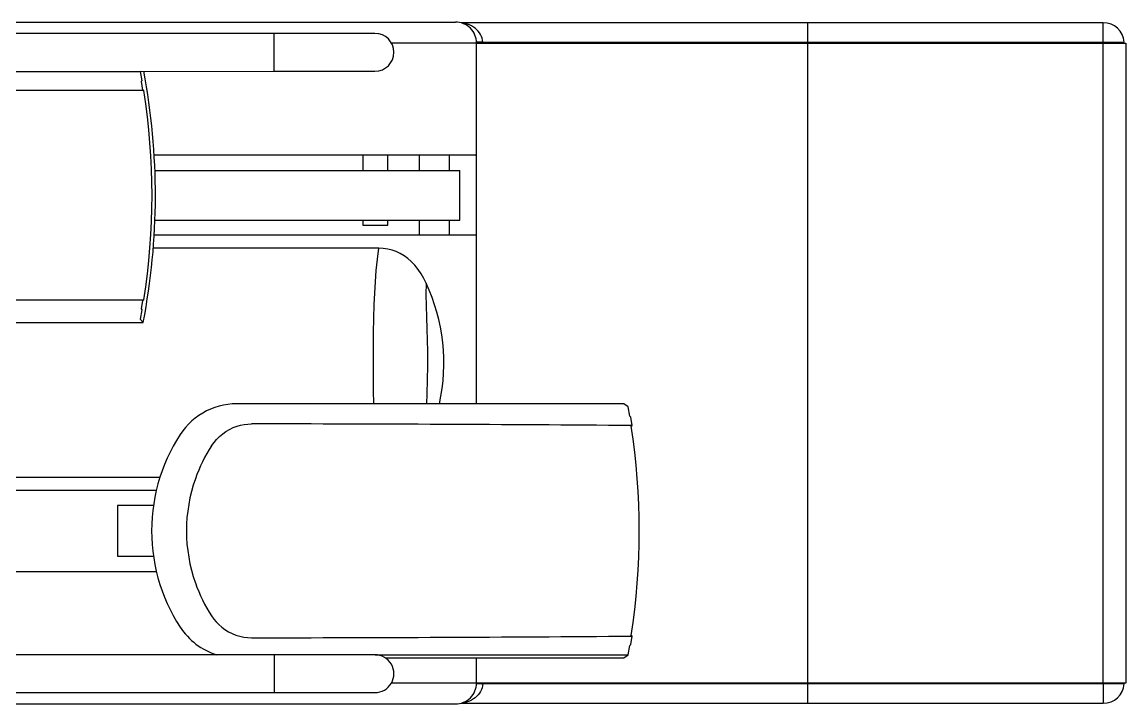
# Model space of a CAD drawing. Header units: millimetres. Extents: x 1380.75 to 1382.29, y 2712.3 to 2712.88.
# Drawn here: x 1381.617 to 1382.287, y 2712.378 to 2712.792 of the extents above; entities that cross this region are included whole.
import ezdxf

# ---------------------------------------------------------------- set-up
doc = ezdxf.new("R2010")
doc.units = ezdxf.units.MM
doc.header["$LTSCALE"] = 10
doc.layers.add('Equipam_fitness', color=1, linetype='Continuous')

msp = doc.modelspace()

# ---------------------------------------------------------------- linework, layer by layer
at = {"layer": 'Equipam_fitness'}
for p, q in [((1381.38438, 2712.79204), (1381.88034, 2712.79204)), ((1382.27322, 2712.79163), (1381.88397, 2712.79163)), ((1381.88503, 2712.79141), (1381.88441, 2712.7915)), ((1381.88636, 2712.79114), (1381.88503, 2712.79141)), ((1381.88765, 2712.79076), (1381.88636, 2712.79114)), ((1381.8889, 2712.79027), (1381.88765, 2712.79076)), ((1381.89009, 2712.78969), (1381.8889, 2712.79027)), ((1381.89121, 2712.78902), (1381.89009, 2712.78969)), ((1381.89226, 2712.78825), (1381.89121, 2712.78902)), ((1382.09404, 2712.37889), (1382.09404, 2712.79163)), ((1382.27322, 2712.77992), (1382.27322, 2712.79163)), ((1381.83147, 2712.78516), (1381.38438, 2712.78516)), ((1381.77035, 2712.76224), (1381.77035, 2712.78516)), ((1381.89321, 2712.78741), (1381.89226, 2712.78825)), ((1381.89408, 2712.78649), (1381.89321, 2712.78741)), ((1381.89484, 2712.78551), (1381.89408, 2712.78649)), ((1381.89549, 2712.78447), (1381.89484, 2712.78551)), ((1381.89603, 2712.78338), (1381.89549, 2712.78447)), ((1381.89645, 2712.78225), (1381.89603, 2712.78338)), ((1381.89675, 2712.78109), (1381.89645, 2712.78225)), ((1381.89308, 2712.77931), (1381.84147, 2712.77931)), ((1381.89308, 2712.56054), (1381.89308, 2712.77931)), ((1381.89308, 2712.77918), (1382.28697, 2712.77918)), ((1381.8963, 2712.77992), (1381.89318, 2712.77992)), ((1381.8963, 2712.77992), (1381.89692, 2712.77992)), ((1381.89692, 2712.77992), (1381.89675, 2712.78109)), ((1381.89692, 2712.77992), (1382.28591, 2712.77992)), ((1382.27322, 2712.39109), (1382.27322, 2712.77918)), ((1382.28424, 2712.77992), (1382.28424, 2712.77918)), ((1382.28697, 2712.77918), (1382.28697, 2712.39109)), ((1381.45136, 2712.76216), (1381.68908, 2712.76216)), ((1381.68908, 2712.76216), (1381.77035, 2712.76224)), ((1381.68908, 2712.76216), (1381.68915, 2712.76224)), ((1381.68908, 2712.76216), (1381.69011, 2712.75646)), ((1381.77035, 2712.76224), (1381.83147, 2712.76224)), ((1381.69011, 2712.75646), (1381.68959, 2712.75592)), ((1381.68959, 2712.75592), (1381.69045, 2712.75083)), ((1381.69124, 2712.75045), (1381.45137, 2712.75045)), ((1381.69045, 2712.75083), (1381.69124, 2712.75045)), ((1381.89249, 2712.71131), (1381.69754, 2712.71131)), ((1381.82406, 2712.71131), (1381.82406, 2712.70205)), ((1381.83934, 2712.70205), (1381.83934, 2712.71131)), ((1381.85824, 2712.71131), (1381.85824, 2712.70205)), ((1381.87658, 2712.70205), (1381.87658, 2712.71131)), ((1381.69799, 2712.70205), (1381.8824, 2712.70205)), ((1381.8824, 2712.70205), (1381.88286, 2712.70205)), ((1381.88286, 2712.6719), (1381.88286, 2712.70205)), ((1381.69799, 2712.6719), (1381.8824, 2712.6719)), ((1381.82406, 2712.6719), (1381.82406, 2712.66884)), ((1381.82406, 2712.66884), (1381.83934, 2712.66884)), ((1381.83934, 2712.66884), (1381.83934, 2712.6719)), ((1381.85824, 2712.6719), (1381.85824, 2712.66293)), ((1381.87658, 2712.66293), (1381.87658, 2712.6719)), ((1381.8824, 2712.6719), (1381.88286, 2712.6719)), ((1381.69756, 2712.66293), (1381.89249, 2712.66293)), ((1381.83385, 2712.65481), (1381.697, 2712.65481)), ((1381.83296, 2712.64815), (1381.83386, 2712.65481)), ((1381.83653, 2712.65469), (1381.83385, 2712.65481)), ((1381.8392, 2712.65432), (1381.83653, 2712.65469)), ((1381.83226, 2712.6414), (1381.83296, 2712.64815)), ((1381.84182, 2712.65369), (1381.8392, 2712.65432)), ((1381.84436, 2712.65281), (1381.84182, 2712.65369)), ((1381.8468, 2712.65167), (1381.84436, 2712.65281)), ((1381.84913, 2712.65029), (1381.8468, 2712.65167)), ((1381.85132, 2712.64869), (1381.84913, 2712.65029)), ((1381.85336, 2712.64691), (1381.85132, 2712.64869)), ((1381.83172, 2712.63456), (1381.83226, 2712.6414)), ((1381.85559, 2712.64457), (1381.85336, 2712.64691)), ((1381.8576, 2712.64203), (1381.85559, 2712.64457)), ((1381.85942, 2712.63933), (1381.8576, 2712.64203)), ((1381.83131, 2712.62767), (1381.83172, 2712.63456)), ((1381.86105, 2712.63652), (1381.85942, 2712.63933)), ((1381.86248, 2712.63368), (1381.86105, 2712.63652)), ((1381.83102, 2712.62074), (1381.83131, 2712.62767)), ((1381.86248, 2712.63368), (1381.86235, 2712.62683)), ((1381.45137, 2712.6235), (1381.69124, 2712.6235)), ((1381.69045, 2712.62312), (1381.68959, 2712.61803)), ((1381.69124, 2712.6235), (1381.69045, 2712.62312)), ((1381.86235, 2712.62683), (1381.86242, 2712.61994)), ((1381.69011, 2712.61749), (1381.68908, 2712.61179)), ((1381.68959, 2712.61803), (1381.69011, 2712.61749)), ((1381.83078, 2712.61227), (1381.83102, 2712.62074)), ((1381.86242, 2712.61994), (1381.86263, 2712.61301)), ((1381.45161, 2712.6099), (1381.69089, 2712.6099)), ((1381.68908, 2712.61179), (1381.69089, 2712.6099)), ((1381.83064, 2712.60375), (1381.83078, 2712.61227)), ((1381.86263, 2712.61301), (1381.8629, 2712.60607)), ((1381.83057, 2712.5952), (1381.83064, 2712.60375)), ((1381.8629, 2712.60607), (1381.86316, 2712.59911)), ((1381.83054, 2712.58664), (1381.83057, 2712.5952)), ((1381.86316, 2712.59911), (1381.86333, 2712.59215)), ((1381.86333, 2712.59215), (1381.86335, 2712.58363)), ((1381.83055, 2712.57763), (1381.83054, 2712.58664)), ((1381.86335, 2712.58363), (1381.86321, 2712.57511)), ((1381.83062, 2712.56862), (1381.83055, 2712.57763)), ((1381.86321, 2712.57511), (1381.86297, 2712.56659)), ((1381.83074, 2712.56054), (1381.83062, 2712.56862)), ((1381.86297, 2712.56659), (1381.86278, 2712.56054)), ((1381.72696, 2712.5549), (1381.72467, 2712.55345)), ((1381.72934, 2712.5562), (1381.72696, 2712.5549)), ((1381.7318, 2712.55734), (1381.72934, 2712.5562)), ((1381.73432, 2712.55831), (1381.7318, 2712.55734)), ((1381.7369, 2712.55911), (1381.73432, 2712.55831)), ((1381.73953, 2712.55973), (1381.7369, 2712.55911)), ((1381.7422, 2712.56018), (1381.73953, 2712.55973)), ((1381.74488, 2712.56045), (1381.7422, 2712.56018)), ((1381.74758, 2712.56054), (1381.74488, 2712.56045)), ((1381.98232, 2712.56054), (1381.74758, 2712.56054)), ((1381.98498, 2712.55865), (1381.98232, 2712.56054)), ((1381.986, 2712.55295), (1381.98498, 2712.55865)), ((1381.71843, 2712.54821), (1381.71659, 2712.5462)), ((1381.72039, 2712.55009), (1381.71843, 2712.54821)), ((1381.72248, 2712.55184), (1381.72039, 2712.55009)), ((1381.72467, 2712.55345), (1381.72248, 2712.55184)), ((1381.74779, 2712.54692), (1381.74994, 2712.54752)), ((1381.74994, 2712.54752), (1381.75212, 2712.54796)), ((1381.75212, 2712.54796), (1381.75438, 2712.54823)), ((1381.75438, 2712.54823), (1381.75665, 2712.54832)), ((1381.98675, 2712.55241), (1381.986, 2712.55295)), ((1381.98757, 2712.54732), (1381.98675, 2712.55241)), ((1381.98685, 2712.54694), (1381.98757, 2712.54732)), ((1381.71331, 2712.54183), (1381.71113, 2712.53835)), ((1381.71488, 2712.54407), (1381.71331, 2712.54183)), ((1381.71659, 2712.5462), (1381.71488, 2712.54407)), ((1381.73541, 2712.53893), (1381.73719, 2712.54071)), ((1381.73719, 2712.54071), (1381.73911, 2712.54233)), ((1381.73911, 2712.54233), (1381.7411, 2712.54373)), ((1381.7411, 2712.54373), (1381.7432, 2712.54496)), ((1381.7432, 2712.54496), (1381.74546, 2712.54604)), ((1381.74546, 2712.54604), (1381.74779, 2712.54692)), ((1381.70909, 2712.53479), (1381.70719, 2712.53115)), ((1381.71113, 2712.53835), (1381.70909, 2712.53479)), ((1381.7324, 2712.53507), (1381.73383, 2712.53706)), ((1381.73383, 2712.53706), (1381.73541, 2712.53893)), ((1381.70543, 2712.52744), (1381.70381, 2712.52366)), ((1381.70719, 2712.53115), (1381.70543, 2712.52744)), ((1381.70381, 2712.52366), (1381.70234, 2712.51982)), ((1381.70095, 2712.51571), (1381.49961, 2712.51571)), ((1381.70102, 2712.51592), (1381.69985, 2712.51197)), ((1381.70234, 2712.51982), (1381.70102, 2712.51592)), ((1381.49961, 2712.5082), (1381.69888, 2712.5082)), ((1381.69883, 2712.50798), (1381.69797, 2712.50395)), ((1381.69985, 2712.51197), (1381.69883, 2712.50798)), ((1381.69797, 2712.50395), (1381.69726, 2712.49989)), ((1381.67521, 2712.49874), (1381.67521, 2712.46818)), ((1381.69708, 2712.49874), (1381.67521, 2712.49874)), ((1381.6967, 2712.49581), (1381.69631, 2712.4917)), ((1381.69726, 2712.49989), (1381.6967, 2712.49581)), ((1381.69607, 2712.48759), (1381.69599, 2712.48346)), ((1381.69631, 2712.4917), (1381.69607, 2712.48759)), ((1381.69599, 2712.48346), (1381.69607, 2712.47934)), ((1381.69607, 2712.47934), (1381.69631, 2712.47522)), ((1381.69631, 2712.47522), (1381.6967, 2712.47112)), ((1381.67521, 2712.46818), (1381.69708, 2712.46818)), ((1381.6967, 2712.47112), (1381.69726, 2712.46703)), ((1381.69726, 2712.46703), (1381.69797, 2712.46297)), ((1381.69797, 2712.46297), (1381.69883, 2712.45894)), ((1381.69891, 2712.45859), (1381.49961, 2712.45859)), ((1381.69883, 2712.45894), (1381.69985, 2712.45495)), ((1381.69985, 2712.45495), (1381.70102, 2712.451)), ((1381.70102, 2712.451), (1381.70234, 2712.44711)), ((1381.70234, 2712.44711), (1381.70381, 2712.44326)), ((1381.70381, 2712.44326), (1381.70543, 2712.43948)), ((1381.70543, 2712.43948), (1381.70719, 2712.43577)), ((1381.70719, 2712.43577), (1381.70909, 2712.43213)), ((1381.70909, 2712.43213), (1381.71113, 2712.42857)), ((1381.71113, 2712.42857), (1381.71331, 2712.42509)), ((1381.7324, 2712.43186), (1381.73374, 2712.42997)), ((1381.73374, 2712.42997), (1381.73522, 2712.4282)), ((1381.73522, 2712.4282), (1381.73679, 2712.42659)), ((1381.73679, 2712.42659), (1381.73848, 2712.4251)), ((1381.73848, 2712.4251), (1381.74049, 2712.4236)), ((1381.74049, 2712.4236), (1381.74261, 2712.42228)), ((1381.74261, 2712.42228), (1381.74478, 2712.42118)), ((1381.74478, 2712.42118), (1381.74703, 2712.42027)), ((1381.74703, 2712.42027), (1381.74941, 2712.41954)), ((1381.74941, 2712.41954), (1381.75184, 2712.41901)), ((1381.75184, 2712.41901), (1381.75424, 2712.41871)), ((1381.75424, 2712.41871), (1381.75665, 2712.41861)), ((1381.98498, 2712.40827), (1381.986, 2712.41398)), ((1381.986, 2712.41398), (1381.98675, 2712.41452)), ((1381.98675, 2712.41452), (1381.98757, 2712.41961)), ((1381.98757, 2712.41961), (1381.98685, 2712.41999)), ((1381.83147, 2712.40827), (1381.39968, 2712.40827)), ((1381.77035, 2712.40827), (1381.77035, 2712.38536)), ((1381.83163, 2712.40827), (1381.98498, 2712.40827)), ((1381.98232, 2712.40638), (1381.98498, 2712.40827)), ((1381.83777, 2712.40638), (1381.98232, 2712.40638)), ((1381.89308, 2712.39121), (1381.89308, 2712.40638)), ((1381.84147, 2712.39121), (1381.89308, 2712.39121)), ((1382.28697, 2712.39109), (1381.89308, 2712.39109)), ((1381.8963, 2712.3906), (1381.89318, 2712.3906)), ((1381.89603, 2712.38714), (1381.89549, 2712.38605)), ((1381.89645, 2712.38827), (1381.89603, 2712.38714)), ((1381.8963, 2712.3906), (1381.89692, 2712.3906)), ((1381.89675, 2712.38942), (1381.89645, 2712.38827)), ((1381.89692, 2712.3906), (1381.89675, 2712.38942)), ((1382.28591, 2712.3906), (1381.89692, 2712.3906)), ((1382.27322, 2712.3906), (1382.27322, 2712.37889)), ((1382.28424, 2712.3906), (1382.28424, 2712.39109)), ((1381.39968, 2712.38536), (1381.83147, 2712.38536)), ((1381.8889, 2712.38024), (1381.88765, 2712.37976)), ((1381.89009, 2712.38083), (1381.8889, 2712.38024)), ((1381.89121, 2712.3815), (1381.89009, 2712.38083)), ((1381.89226, 2712.38226), (1381.89121, 2712.3815)), ((1381.89321, 2712.38311), (1381.89226, 2712.38226)), ((1381.89408, 2712.38403), (1381.89321, 2712.38311)), ((1381.89484, 2712.38501), (1381.89408, 2712.38403)), ((1381.89549, 2712.38605), (1381.89484, 2712.38501)), ((1381.38438, 2712.37848), (1381.88034, 2712.37848)), ((1381.88397, 2712.37889), (1382.27322, 2712.37889)), ((1381.88503, 2712.37911), (1381.88441, 2712.37902)), ((1381.88636, 2712.37938), (1381.88503, 2712.37911)), ((1381.88765, 2712.37976), (1381.88636, 2712.37938))]:
    msp.add_line(p, q, dxfattribs=at)
for centre, radius, start, end in [((1381.88034, 2712.77931), 0.01273, 359.99946, 90.00054), ((1382.27322, 2712.7789), 0.01273, 4.58464, 90.01115), ((1381.83147, 2712.7737), 0.01146, 270.0024, 89.9976), ((1381.29238, 2712.68698), 0.4059, 349.05294, 10.68644), ((1381.29217, 2712.68697), 0.40408, 350.96235, 9.03765), ((1381.89248, 2712.71191), 0.000598, 271.36913, 1.26735), ((1381.89248, 2712.66233), 0.000596, 358.54407, 88.81945), ((1381.75923, 2712.58525), 0.11404, 347.48664, 25.1292), ((1381.72616, 2678.8813), 33.66704, 89.555116, 89.948115), ((1381.58002, 2712.48346), 0.41175, 351.13211, 8.86789), ((1381.81108, 2712.48374), 0.09394, 146.88126, 160.49841), ((1381.81192, 2712.48346), 0.09482, 160.50859, 199.49141), ((1381.81096, 2712.48313), 0.09381, 199.4924, 213.12935), ((1381.7479, 2712.44758), 0.04126, 213.02751, 252.30446), ((1381.72614, 2746.08579), 33.6672, 270.051923, 270.444919), ((1381.83147, 2712.39681), 0.01146, 269.99879, 90.00121), ((1381.88034, 2712.39121), 0.01273, 269.99536, 0.00472), ((1382.27322, 2712.39162), 0.01273, 269.98885, 355.41536)]:
    msp.add_arc(centre, radius, start, end, dxfattribs=at)

doc.saveas('drawing.dxf')
